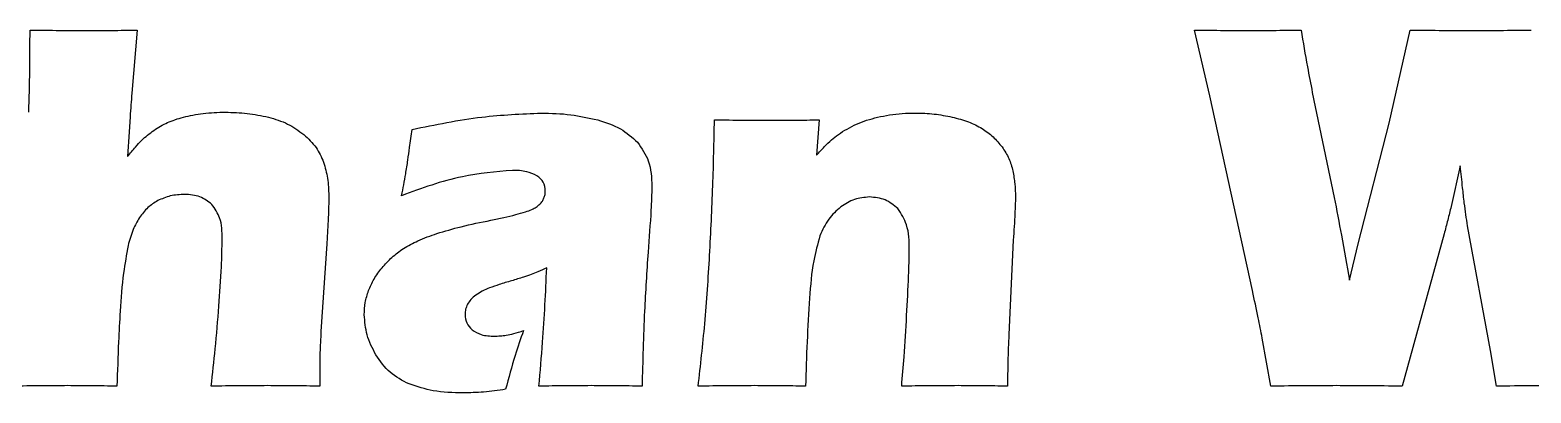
# Model space of a CAD drawing. Header units: millimetres. Extents: x -117 to 117, y -133 to 133.
# Drawn here: x -14.22 to -1.58, y 78.36 to 81.41 of the extents above; entities that cross this region are included whole.
import ezdxf

# ---------------------------------------------------------------- set-up
doc = ezdxf.new("R2010")
doc.units = ezdxf.units.MM
doc.layers.get('0').update_dxf_attribs({"linetype": 'CONTINUOUS'})

msp = doc.modelspace()

# ---------------------------------------------------------------- linework, layer by layer
for p, q in [((-13.314, 81.412), (-13.36, 80.88)), ((-4.281, 80.858), (-4.411, 81.412)), ((-2.773, 80.628), (-2.594, 81.412)), ((-3.923, 79.217), (-4.281, 80.858)), ((-3.419, 80.887), (-3.234, 80.001)), ((-7.572, 80.656), (-7.593, 80.357)), ((-3.034, 79.612), (-2.773, 80.628)), ((-2.173, 80.267), (-2.25, 79.927)), ((-1.918, 78.713), (-2.111, 79.762)), ((-5.937, 79.643), (-5.974, 78.847)), ((-2.309, 79.696), (-2.663, 78.412)), ((-11.719, 79.612), (-11.767, 78.872)), ((-3.107, 79.305), (-3.034, 79.612)), ((-3.767, 78.412), (-3.841, 78.817)), ((-1.868, 78.412), (-1.918, 78.713))]:
    msp.add_line(p, q)
for points, knots in [([(-14.227, 80.72), (-14.224, 80.837), (-14.218, 81.068), (-14.218, 81.298), (-14.217, 81.412)], [0, 0, 0, 0, 0.03511789, 0.06923959, 0.06923959, 0.06923959, 0.06923959]), ([(-14.217, 81.412), (-14.133, 81.411), (-13.981, 81.409), (-13.83, 81.408), (-13.762, 81.408)], [0, 0, 0, 0, 0.02531648, 0.04546982, 0.04546982, 0.04546982, 0.04546982]), ([(-13.762, 81.408), (-13.686, 81.408), (-13.536, 81.408), (-13.387, 81.411), (-13.314, 81.412)], [0, 0, 0, 0, 0.02306344, 0.04481019, 0.04481019, 0.04481019, 0.04481019]), ([(-4.411, 81.412), (-4.328, 81.411), (-4.178, 81.409), (-4.028, 81.408), (-3.962, 81.408)], [0, 0, 0, 0, 0.02507808, 0.04487523, 0.04487523, 0.04487523, 0.04487523]), ([(-3.962, 81.408), (-3.893, 81.408), (-3.743, 81.409), (-3.594, 81.411), (-3.514, 81.412)], [0, 0, 0, 0, 0.02089768, 0.04487531, 0.04487531, 0.04487531, 0.04487531]), ([(-3.514, 81.412), (-3.496, 81.309), (-3.467, 81.133), (-3.433, 80.959), (-3.419, 80.887)], [0, 0, 0, 0, 0.03149859, 0.05337452, 0.05337452, 0.05337452, 0.05337452]), ([(-2.594, 81.412), (-2.501, 81.411), (-2.331, 81.409), (-2.161, 81.408), (-2.084, 81.408)], [0, 0, 0, 0, 0.02780442, 0.05099136, 0.05099136, 0.05099136, 0.05099136]), ([(-2.084, 81.408), (-2.004, 81.408), (-1.834, 81.409), (-1.665, 81.411), (-1.576, 81.412)], [0, 0, 0, 0, 0.02401091, 0.05077161, 0.05077161, 0.05077161, 0.05077161]), ([(-13.36, 80.88), (-13.365, 80.814), (-13.378, 80.636), (-13.388, 80.458), (-13.395, 80.346)], [0, 0, 0, 0, 0.01999502, 0.05352017, 0.05352017, 0.05352017, 0.05352017]), ([(-13.06, 80.632), (-13.039, 80.641), (-12.995, 80.659), (-12.95, 80.672), (-12.926, 80.678)], [0, 0, 0, 0, 0.00673057, 0.01418353, 0.01418353, 0.01418353, 0.01418353]), ([(-12.926, 80.678), (-12.899, 80.684), (-12.844, 80.698), (-12.788, 80.705), (-12.759, 80.709)], [0, 0, 0, 0, 0.00815355, 0.01698346, 0.01698346, 0.01698346, 0.01698346]), ([(-12.759, 80.709), (-12.728, 80.712), (-12.666, 80.719), (-12.603, 80.719), (-12.571, 80.72)], [0, 0, 0, 0, 0.00929014, 0.01882321, 0.01882321, 0.01882321, 0.01882321]), ([(-12.571, 80.72), (-12.51, 80.718), (-12.388, 80.715), (-12.269, 80.69), (-12.21, 80.678)], [0, 0, 0, 0, 0.01839835, 0.03643688, 0.03643688, 0.03643688, 0.03643688]), ([(-12.21, 80.678), (-12.154, 80.662), (-12.046, 80.631), (-11.956, 80.564), (-11.912, 80.532)], [0, 0, 0, 0, 0.017161, 0.03339263, 0.03339263, 0.03339263, 0.03339263]), ([(-11, 80.575), (-10.805, 80.615), (-10.445, 80.689), (-10.079, 80.706), (-9.912, 80.713)], [0, 0, 0, 0, 0.0597581, 0.1098309, 0.1098309, 0.1098309, 0.1098309]), ([(-9.912, 80.713), (-9.829, 80.711), (-9.669, 80.707), (-9.512, 80.672), (-9.437, 80.655)], [0, 0, 0, 0, 0.02488109, 0.04794071, 0.04794071, 0.04794071, 0.04794071]), ([(-9.437, 80.655), (-9.371, 80.634), (-9.246, 80.595), (-9.147, 80.508), (-9.101, 80.467)], [0, 0, 0, 0, 0.02063485, 0.03890806, 0.03890806, 0.03890806, 0.03890806]), ([(-8.494, 79.514), (-8.484, 79.71), (-8.465, 80.09), (-8.457, 80.471), (-8.454, 80.656)], [0, 0, 0, 0, 0.0587708, 0.1142538, 0.1142538, 0.1142538, 0.1142538]), ([(-8.454, 80.656), (-8.372, 80.655), (-8.22, 80.653), (-8.068, 80.652), (-7.998, 80.652)], [0, 0, 0, 0, 0.02459461, 0.0455557, 0.0455557, 0.0455557, 0.0455557]), ([(-7.998, 80.652), (-7.926, 80.652), (-7.784, 80.652), (-7.641, 80.655), (-7.572, 80.656)], [0, 0, 0, 0, 0.02178601, 0.04269506, 0.04269506, 0.04269506, 0.04269506]), ([(-7.337, 80.578), (-7.311, 80.593), (-7.258, 80.621), (-7.2, 80.642), (-7.172, 80.652)], [0, 0, 0, 0, 0.00903009, 0.01817682, 0.01817682, 0.01817682, 0.01817682]), ([(-7.172, 80.652), (-7.141, 80.661), (-7.078, 80.68), (-7.013, 80.691), (-6.979, 80.697)], [0, 0, 0, 0, 0.00955056, 0.01976544, 0.01976544, 0.01976544, 0.01976544]), ([(-6.979, 80.697), (-6.944, 80.702), (-6.871, 80.711), (-6.798, 80.713), (-6.761, 80.713)], [0, 0, 0, 0, 0.01075816, 0.0219471, 0.0219471, 0.0219471, 0.0219471]), ([(-6.761, 80.713), (-6.708, 80.712), (-6.604, 80.709), (-6.502, 80.689), (-6.452, 80.679)], [0, 0, 0, 0, 0.01565438, 0.03111289, 0.03111289, 0.03111289, 0.03111289]), ([(-6.452, 80.679), (-6.405, 80.667), (-6.317, 80.645), (-6.237, 80.603), (-6.2, 80.583)], [0, 0, 0, 0, 0.01441878, 0.02704909, 0.02704909, 0.02704909, 0.02704909]), ([(-13.276, 80.484), (-13.26, 80.498), (-13.228, 80.529), (-13.192, 80.554), (-13.174, 80.567)], [0, 0, 0, 0, 0.00651579, 0.01320638, 0.01320638, 0.01320638, 0.01320638]), ([(-13.174, 80.567), (-13.155, 80.579), (-13.119, 80.604), (-13.079, 80.623), (-13.06, 80.632)], [0, 0, 0, 0, 0.00667553, 0.01314792, 0.01314792, 0.01314792, 0.01314792]), ([(-11.912, 80.532), (-11.875, 80.497), (-11.803, 80.431), (-11.764, 80.342), (-11.745, 80.299)], [0, 0, 0, 0, 0.01511788, 0.02892784, 0.02892784, 0.02892784, 0.02892784]), ([(-11.035, 80.317), (-11.031, 80.352), (-11.019, 80.438), (-11.007, 80.524), (-11, 80.575)], [0, 0, 0, 0, 0.01067277, 0.02606236, 0.02606236, 0.02606236, 0.02606236]), ([(-7.468, 80.486), (-7.449, 80.502), (-7.408, 80.536), (-7.362, 80.564), (-7.337, 80.578)], [0, 0, 0, 0, 0.00752995, 0.01602758, 0.01602758, 0.01602758, 0.01602758]), ([(-6.2, 80.583), (-6.168, 80.561), (-6.104, 80.517), (-6.055, 80.456), (-6.031, 80.427)], [0, 0, 0, 0, 0.01164859, 0.02312901, 0.02312901, 0.02312901, 0.02312901]), ([(-13.395, 80.346), (-13.373, 80.374), (-13.336, 80.421), (-13.294, 80.465), (-13.276, 80.484)], [0, 0, 0, 0, 0.01040293, 0.0181571, 0.0181571, 0.0181571, 0.0181571]), ([(-9.101, 80.467), (-9.066, 80.416), (-8.989, 80.305), (-8.983, 80.169), (-8.98, 80.096)], [0, 0, 0, 0, 0.01819015, 0.03977651, 0.03977651, 0.03977651, 0.03977651]), ([(-7.593, 80.357), (-7.571, 80.382), (-7.531, 80.426), (-7.488, 80.467), (-7.468, 80.486)], [0, 0, 0, 0, 0.00993345, 0.01795768, 0.01795768, 0.01795768, 0.01795768]), ([(-6.031, 80.427), (-6.01, 80.395), (-5.969, 80.333), (-5.95, 80.261), (-5.941, 80.225)], [0, 0, 0, 0, 0.01122811, 0.02216648, 0.02216648, 0.02216648, 0.02216648]), ([(-11.745, 80.299), (-11.732, 80.254), (-11.706, 80.162), (-11.703, 80.066), (-11.701, 80.017)], [0, 0, 0, 0, 0.01388572, 0.02867943, 0.02867943, 0.02867943, 0.02867943]), ([(-11.088, 80.017), (-11.076, 80.078), (-11.057, 80.178), (-11.041, 80.278), (-11.035, 80.317)], [0, 0, 0, 0, 0.01869224, 0.03046245, 0.03046245, 0.03046245, 0.03046245]), ([(-2.139, 79.956), (-2.144, 79.999), (-2.156, 80.102), (-2.166, 80.206), (-2.173, 80.267)], [0, 0, 0, 0, 0.01285712, 0.03128449, 0.03128449, 0.03128449, 0.03128449]), ([(-10.154, 80.23), (-10.296, 80.217), (-10.617, 80.19), (-10.919, 80.079), (-11.088, 80.017)], [0, 0, 0, 0, 0.04256795, 0.09613856, 0.09613856, 0.09613856, 0.09613856]), ([(-9.948, 80.185), (-9.976, 80.198), (-10.042, 80.228), (-10.114, 80.229), (-10.154, 80.23)], [0, 0, 0, 0, 0.00931167, 0.0213365, 0.0213365, 0.0213365, 0.0213365]), ([(-9.878, 80.056), (-9.881, 80.082), (-9.886, 80.135), (-9.927, 80.168), (-9.948, 80.185)], [0, 0, 0, 0, 0.00759639, 0.01519116, 0.01519116, 0.01519116, 0.01519116]), ([(-5.941, 80.225), (-5.934, 80.189), (-5.921, 80.116), (-5.92, 80.041), (-5.919, 80.003)], [0, 0, 0, 0, 0.01105767, 0.02233491, 0.02233491, 0.02233491, 0.02233491]), ([(-12.915, 80.028), (-12.956, 80.026), (-13.035, 80.022), (-13.107, 79.99), (-13.142, 79.975)], [0, 0, 0, 0, 0.01211783, 0.0234463, 0.0234463, 0.0234463, 0.0234463]), ([(-12.686, 79.944), (-12.718, 79.968), (-12.786, 80.02), (-12.871, 80.025), (-12.915, 80.028)], [0, 0, 0, 0, 0.01187724, 0.0249398, 0.0249398, 0.0249398, 0.0249398]), ([(-11.701, 80.017), (-11.701, 79.994), (-11.702, 79.941), (-11.704, 79.889), (-11.705, 79.859)], [0, 0, 0, 0, 0.00689603, 0.01571809, 0.01571809, 0.01571809, 0.01571809]), ([(-9.889, 79.998), (-9.885, 80.007), (-9.879, 80.026), (-9.878, 80.046), (-9.878, 80.056)], [0, 0, 0, 0, 0.002947083, 0.00595419, 0.00595419, 0.00595419, 0.00595419]), ([(-8.98, 80.096), (-8.982, 80.029), (-8.989, 79.844), (-9.004, 79.66), (-9.013, 79.542)], [0, 0, 0, 0, 0.02001687, 0.05548733, 0.05548733, 0.05548733, 0.05548733]), ([(-13.142, 79.975), (-13.171, 79.957), (-13.231, 79.919), (-13.274, 79.862), (-13.296, 79.832)], [0, 0, 0, 0, 0.01012953, 0.02116537, 0.02116537, 0.02116537, 0.02116537]), ([(-12.599, 79.654), (-12.6, 79.715), (-12.601, 79.82), (-12.66, 79.907), (-12.686, 79.944)], [0, 0, 0, 0, 0.01771612, 0.0308727, 0.0308727, 0.0308727, 0.0308727]), ([(-10.127, 79.857), (-10.1, 79.865), (-10.053, 79.877), (-10.009, 79.894), (-9.991, 79.901)], [0, 0, 0, 0, 0.00851767, 0.01432321, 0.01432321, 0.01432321, 0.01432321]), ([(-9.991, 79.901), (-9.978, 79.907), (-9.954, 79.919), (-9.934, 79.937), (-9.925, 79.945)], [0, 0, 0, 0, 0.004203471, 0.007952359, 0.007952359, 0.007952359, 0.007952359]), ([(-9.925, 79.945), (-9.917, 79.953), (-9.902, 79.969), (-9.893, 79.989), (-9.889, 79.998)], [0, 0, 0, 0, 0.003372457, 0.006433283, 0.006433283, 0.006433283, 0.006433283]), ([(-7.39, 79.922), (-7.426, 79.89), (-7.502, 79.822), (-7.544, 79.728), (-7.565, 79.679)], [0, 0, 0, 0, 0.01434369, 0.03023775, 0.03023775, 0.03023775, 0.03023775]), ([(-7.149, 80.006), (-7.192, 80.002), (-7.279, 79.994), (-7.353, 79.946), (-7.39, 79.922)], [0, 0, 0, 0, 0.01257751, 0.02583748, 0.02583748, 0.02583748, 0.02583748]), ([(-6.909, 79.908), (-6.943, 79.936), (-7.013, 79.994), (-7.103, 80.002), (-7.149, 80.006)], [0, 0, 0, 0, 0.01306167, 0.02656713, 0.02656713, 0.02656713, 0.02656713]), ([(-6.813, 79.562), (-6.813, 79.634), (-6.815, 79.759), (-6.881, 79.864), (-6.909, 79.908)], [0, 0, 0, 0, 0.02120662, 0.03653513, 0.03653513, 0.03653513, 0.03653513]), ([(-5.919, 80.003), (-5.92, 79.959), (-5.924, 79.839), (-5.932, 79.719), (-5.937, 79.643)], [0, 0, 0, 0, 0.01319418, 0.03609027, 0.03609027, 0.03609027, 0.03609027]), ([(-3.234, 80.001), (-3.214, 79.896), (-3.169, 79.664), (-3.129, 79.431), (-3.107, 79.305)], [0, 0, 0, 0, 0.03227524, 0.07083043, 0.07083043, 0.07083043, 0.07083043]), ([(-2.25, 79.927), (-2.259, 79.888), (-2.279, 79.811), (-2.299, 79.734), (-2.309, 79.696)], [0, 0, 0, 0, 0.01184796, 0.02382959, 0.02382959, 0.02382959, 0.02382959]), ([(-2.111, 79.762), (-2.116, 79.794), (-2.126, 79.858), (-2.135, 79.923), (-2.139, 79.956)], [0, 0, 0, 0, 0.00969746, 0.01964381, 0.01964381, 0.01964381, 0.01964381]), ([(-13.296, 79.832), (-13.315, 79.799), (-13.357, 79.726), (-13.379, 79.643), (-13.391, 79.597)], [0, 0, 0, 0, 0.01123294, 0.02544966, 0.02544966, 0.02544966, 0.02544966]), ([(-11.705, 79.859), (-11.706, 79.823), (-11.71, 79.74), (-11.715, 79.658), (-11.719, 79.612)], [0, 0, 0, 0, 0.01108359, 0.0247673, 0.0247673, 0.0247673, 0.0247673]), ([(-10.79, 79.698), (-10.723, 79.718), (-10.574, 79.763), (-10.421, 79.793), (-10.337, 79.81)], [0, 0, 0, 0, 0.02109824, 0.0467546, 0.0467546, 0.0467546, 0.0467546]), ([(-10.337, 79.81), (-10.3, 79.817), (-10.23, 79.831), (-10.16, 79.849), (-10.127, 79.857)], [0, 0, 0, 0, 0.01119292, 0.02151086, 0.02151086, 0.02151086, 0.02151086]), ([(-12.627, 79.086), (-12.619, 79.197), (-12.605, 79.386), (-12.6, 79.575), (-12.599, 79.654)], [0, 0, 0, 0, 0.03333731, 0.0568918, 0.0568918, 0.0568918, 0.0568918]), ([(-11.073, 79.572), (-11.033, 79.594), (-10.943, 79.646), (-10.845, 79.679), (-10.79, 79.698)], [0, 0, 0, 0, 0.01384752, 0.03098993, 0.03098993, 0.03098993, 0.03098993]), ([(-7.565, 79.679), (-7.585, 79.609), (-7.632, 79.438), (-7.645, 79.26), (-7.652, 79.155)], [0, 0, 0, 0, 0.02171665, 0.05325101, 0.05325101, 0.05325101, 0.05325101]), ([(-13.391, 79.597), (-13.405, 79.52), (-13.439, 79.337), (-13.451, 79.152), (-13.459, 79.045)], [0, 0, 0, 0, 0.02345911, 0.05562447, 0.05562447, 0.05562447, 0.05562447]), ([(-11.253, 79.41), (-11.226, 79.44), (-11.172, 79.501), (-11.106, 79.548), (-11.073, 79.572)], [0, 0, 0, 0, 0.01210343, 0.02427149, 0.02427149, 0.02427149, 0.02427149]), ([(-9.013, 79.542), (-9.024, 79.376), (-9.048, 79), (-9.058, 78.623), (-9.063, 78.412)], [0, 0, 0, 0, 0.0498648, 0.1130879, 0.1130879, 0.1130879, 0.1130879]), ([(-8.591, 78.412), (-8.571, 78.587), (-8.529, 78.954), (-8.506, 79.322), (-8.494, 79.514)], [0, 0, 0, 0, 0.0527964, 0.1106626, 0.1106626, 0.1106626, 0.1106626]), ([(-6.835, 79.007), (-6.829, 79.119), (-6.818, 79.304), (-6.814, 79.489), (-6.813, 79.562)], [0, 0, 0, 0, 0.03363992, 0.05554257, 0.05554257, 0.05554257, 0.05554257]), ([(-11.366, 79.217), (-11.352, 79.25), (-11.322, 79.319), (-11.277, 79.379), (-11.253, 79.41)], [0, 0, 0, 0, 0.01082528, 0.02248426, 0.02248426, 0.02248426, 0.02248426]), ([(-9.866, 79.41), (-9.89, 79.398), (-9.933, 79.378), (-9.977, 79.36), (-9.996, 79.353)], [0, 0, 0, 0, 0.00817083, 0.01424528, 0.01424528, 0.01424528, 0.01424528]), ([(-9.932, 78.412), (-9.921, 78.536), (-9.891, 78.868), (-9.875, 79.201), (-9.866, 79.41)], [0, 0, 0, 0, 0.0371679, 0.1000118, 0.1000118, 0.1000118, 0.1000118]), ([(-10.162, 79.3), (-10.197, 79.29), (-10.259, 79.271), (-10.32, 79.25), (-10.347, 79.241)], [0, 0, 0, 0, 0.01103822, 0.01945593, 0.01945593, 0.01945593, 0.01945593]), ([(-9.996, 79.353), (-10.018, 79.345), (-10.072, 79.327), (-10.128, 79.31), (-10.162, 79.3)], [0, 0, 0, 0, 0.00685766, 0.01737574, 0.01737574, 0.01737574, 0.01737574]), ([(-11.402, 79.014), (-11.401, 79.049), (-11.398, 79.118), (-11.377, 79.184), (-11.366, 79.217)], [0, 0, 0, 0, 0.01025993, 0.02062284, 0.02062284, 0.02062284, 0.02062284]), ([(-10.463, 79.179), (-10.478, 79.167), (-10.505, 79.145), (-10.524, 79.116), (-10.533, 79.102)], [0, 0, 0, 0, 0.00567333, 0.0104724, 0.0104724, 0.0104724, 0.0104724]), ([(-10.347, 79.241), (-10.368, 79.232), (-10.409, 79.216), (-10.445, 79.191), (-10.463, 79.179)], [0, 0, 0, 0, 0.0068262, 0.01318728, 0.01318728, 0.01318728, 0.01318728]), ([(-7.652, 79.155), (-7.66, 79.032), (-7.676, 78.785), (-7.683, 78.537), (-7.686, 78.412)], [0, 0, 0, 0, 0.03687434, 0.07436919, 0.07436919, 0.07436919, 0.07436919]), ([(-3.841, 78.817), (-3.852, 78.874), (-3.878, 79.007), (-3.907, 79.14), (-3.923, 79.217)], [0, 0, 0, 0, 0.017468, 0.04082039, 0.04082039, 0.04082039, 0.04082039]), ([(-13.459, 79.045), (-13.463, 78.959), (-13.475, 78.748), (-13.481, 78.537), (-13.485, 78.412)], [0, 0, 0, 0, 0.02596616, 0.06335136, 0.06335136, 0.06335136, 0.06335136]), ([(-12.692, 78.412), (-12.68, 78.517), (-12.654, 78.741), (-12.636, 78.966), (-12.627, 79.086)], [0, 0, 0, 0, 0.031649, 0.06768513, 0.06768513, 0.06768513, 0.06768513]), ([(-11.305, 78.676), (-11.333, 78.731), (-11.388, 78.838), (-11.398, 78.957), (-11.402, 79.014)], [0, 0, 0, 0, 0.01844449, 0.03554319, 0.03554319, 0.03554319, 0.03554319]), ([(-10.533, 79.102), (-10.539, 79.089), (-10.552, 79.061), (-10.553, 79.03), (-10.554, 79.014)], [0, 0, 0, 0, 0.004458516, 0.009103104, 0.009103104, 0.009103104, 0.009103104]), ([(-10.554, 79.014), (-10.551, 78.99), (-10.546, 78.941), (-10.512, 78.905), (-10.495, 78.887)], [0, 0, 0, 0, 0.00708034, 0.01441039, 0.01441039, 0.01441039, 0.01441039]), ([(-6.877, 78.412), (-6.87, 78.495), (-6.853, 78.693), (-6.841, 78.891), (-6.835, 79.007)], [0, 0, 0, 0, 0.02494717, 0.05960241, 0.05960241, 0.05960241, 0.05960241]), ([(-11.767, 78.872), (-11.769, 78.829), (-11.774, 78.753), (-11.776, 78.676), (-11.777, 78.642)], [0, 0, 0, 0, 0.01268314, 0.02298958, 0.02298958, 0.02298958, 0.02298958]), ([(-10.495, 78.887), (-10.47, 78.872), (-10.412, 78.836), (-10.344, 78.835), (-10.306, 78.834)], [0, 0, 0, 0, 0.00865012, 0.01993593, 0.01993593, 0.01993593, 0.01993593]), ([(-10.062, 78.88), (-10.086, 78.811), (-10.142, 78.648), (-10.187, 78.482), (-10.213, 78.386)], [0, 0, 0, 0, 0.02196224, 0.05173634, 0.05173634, 0.05173634, 0.05173634]), ([(-10.207, 78.842), (-10.186, 78.846), (-10.137, 78.856), (-10.089, 78.871), (-10.062, 78.88)], [0, 0, 0, 0, 0.00640674, 0.01501924, 0.01501924, 0.01501924, 0.01501924]), ([(-10.306, 78.834), (-10.29, 78.835), (-10.257, 78.835), (-10.224, 78.84), (-10.207, 78.842)], [0, 0, 0, 0, 0.004784639, 0.009926898, 0.009926898, 0.009926898, 0.009926898]), ([(-5.974, 78.847), (-5.978, 78.772), (-5.984, 78.627), (-5.985, 78.482), (-5.986, 78.412)], [0, 0, 0, 0, 0.02265272, 0.04353361, 0.04353361, 0.04353361, 0.04353361]), ([(-11.777, 78.642), (-11.777, 78.608), (-11.778, 78.531), (-11.778, 78.454), (-11.778, 78.412)], [0, 0, 0, 0, 0.01030263, 0.02296746, 0.02296746, 0.02296746, 0.02296746]), ([(-11.025, 78.431), (-11.082, 78.46), (-11.196, 78.518), (-11.268, 78.623), (-11.305, 78.676)], [0, 0, 0, 0, 0.0188619, 0.03766763, 0.03766763, 0.03766763, 0.03766763]), ([(-13.9, 78.417), (-13.971, 78.416), (-14.129, 78.416), (-14.286, 78.414), (-14.372, 78.412)], [0, 0, 0, 0, 0.02157049, 0.04720356, 0.04720356, 0.04720356, 0.04720356]), ([(-13.485, 78.412), (-13.556, 78.414), (-13.694, 78.416), (-13.833, 78.416), (-13.9, 78.417)], [0, 0, 0, 0, 0.02146211, 0.04149339, 0.04149339, 0.04149339, 0.04149339]), ([(-12.215, 78.417), (-12.294, 78.416), (-12.453, 78.416), (-12.612, 78.414), (-12.692, 78.412)], [0, 0, 0, 0, 0.02369191, 0.04771532, 0.04771532, 0.04771532, 0.04771532]), ([(-11.778, 78.412), (-11.852, 78.414), (-11.998, 78.416), (-12.144, 78.416), (-12.215, 78.417)], [0, 0, 0, 0, 0.02237563, 0.04375967, 0.04375967, 0.04375967, 0.04375967]), ([(-10.572, 78.355), (-10.656, 78.357), (-10.811, 78.361), (-10.958, 78.409), (-11.025, 78.431)], [0, 0, 0, 0, 0.02504429, 0.04623362, 0.04623362, 0.04623362, 0.04623362]), ([(-10.213, 78.386), (-10.275, 78.377), (-10.393, 78.359), (-10.513, 78.357), (-10.572, 78.355)], [0, 0, 0, 0, 0.01855049, 0.03598537, 0.03598537, 0.03598537, 0.03598537]), ([(-9.492, 78.417), (-9.563, 78.416), (-9.71, 78.416), (-9.857, 78.414), (-9.932, 78.412)], [0, 0, 0, 0, 0.02133016, 0.04398233, 0.04398233, 0.04398233, 0.04398233]), ([(-9.063, 78.412), (-9.135, 78.414), (-9.278, 78.416), (-9.421, 78.416), (-9.492, 78.417)], [0, 0, 0, 0, 0.02149739, 0.0428843, 0.0428843, 0.0428843, 0.0428843]), ([(-8.115, 78.417), (-8.191, 78.416), (-8.35, 78.416), (-8.509, 78.414), (-8.591, 78.412)], [0, 0, 0, 0, 0.02290132, 0.04767092, 0.04767092, 0.04767092, 0.04767092]), ([(-7.686, 78.412), (-7.759, 78.414), (-7.901, 78.416), (-8.044, 78.416), (-8.115, 78.417)], [0, 0, 0, 0, 0.02169478, 0.04283612, 0.04283612, 0.04283612, 0.04283612]), ([(-6.401, 78.417), (-6.484, 78.416), (-6.643, 78.416), (-6.801, 78.414), (-6.877, 78.412)], [0, 0, 0, 0, 0.02497697, 0.04765012, 0.04765012, 0.04765012, 0.04765012]), ([(-5.986, 78.412), (-6.057, 78.414), (-6.195, 78.416), (-6.334, 78.416), (-6.401, 78.417)], [0, 0, 0, 0, 0.0214664, 0.04150388, 0.04150388, 0.04150388, 0.04150388]), ([(-3.215, 78.417), (-3.3, 78.416), (-3.484, 78.416), (-3.668, 78.414), (-3.767, 78.412)], [0, 0, 0, 0, 0.02544713, 0.05518071, 0.05518071, 0.05518071, 0.05518071]), ([(-2.663, 78.412), (-2.764, 78.414), (-2.948, 78.416), (-3.132, 78.416), (-3.215, 78.417)], [0, 0, 0, 0, 0.03039253, 0.05517734, 0.05517734, 0.05517734, 0.05517734]), ([(-1.294, 78.417), (-1.385, 78.416), (-1.576, 78.416), (-1.767, 78.414), (-1.868, 78.412)], [0, 0, 0, 0, 0.02731059, 0.05737126, 0.05737126, 0.05737126, 0.05737126])]:
    msp.add_open_spline(points, degree=3, knots=knots)

doc.saveas('drawing.dxf')
